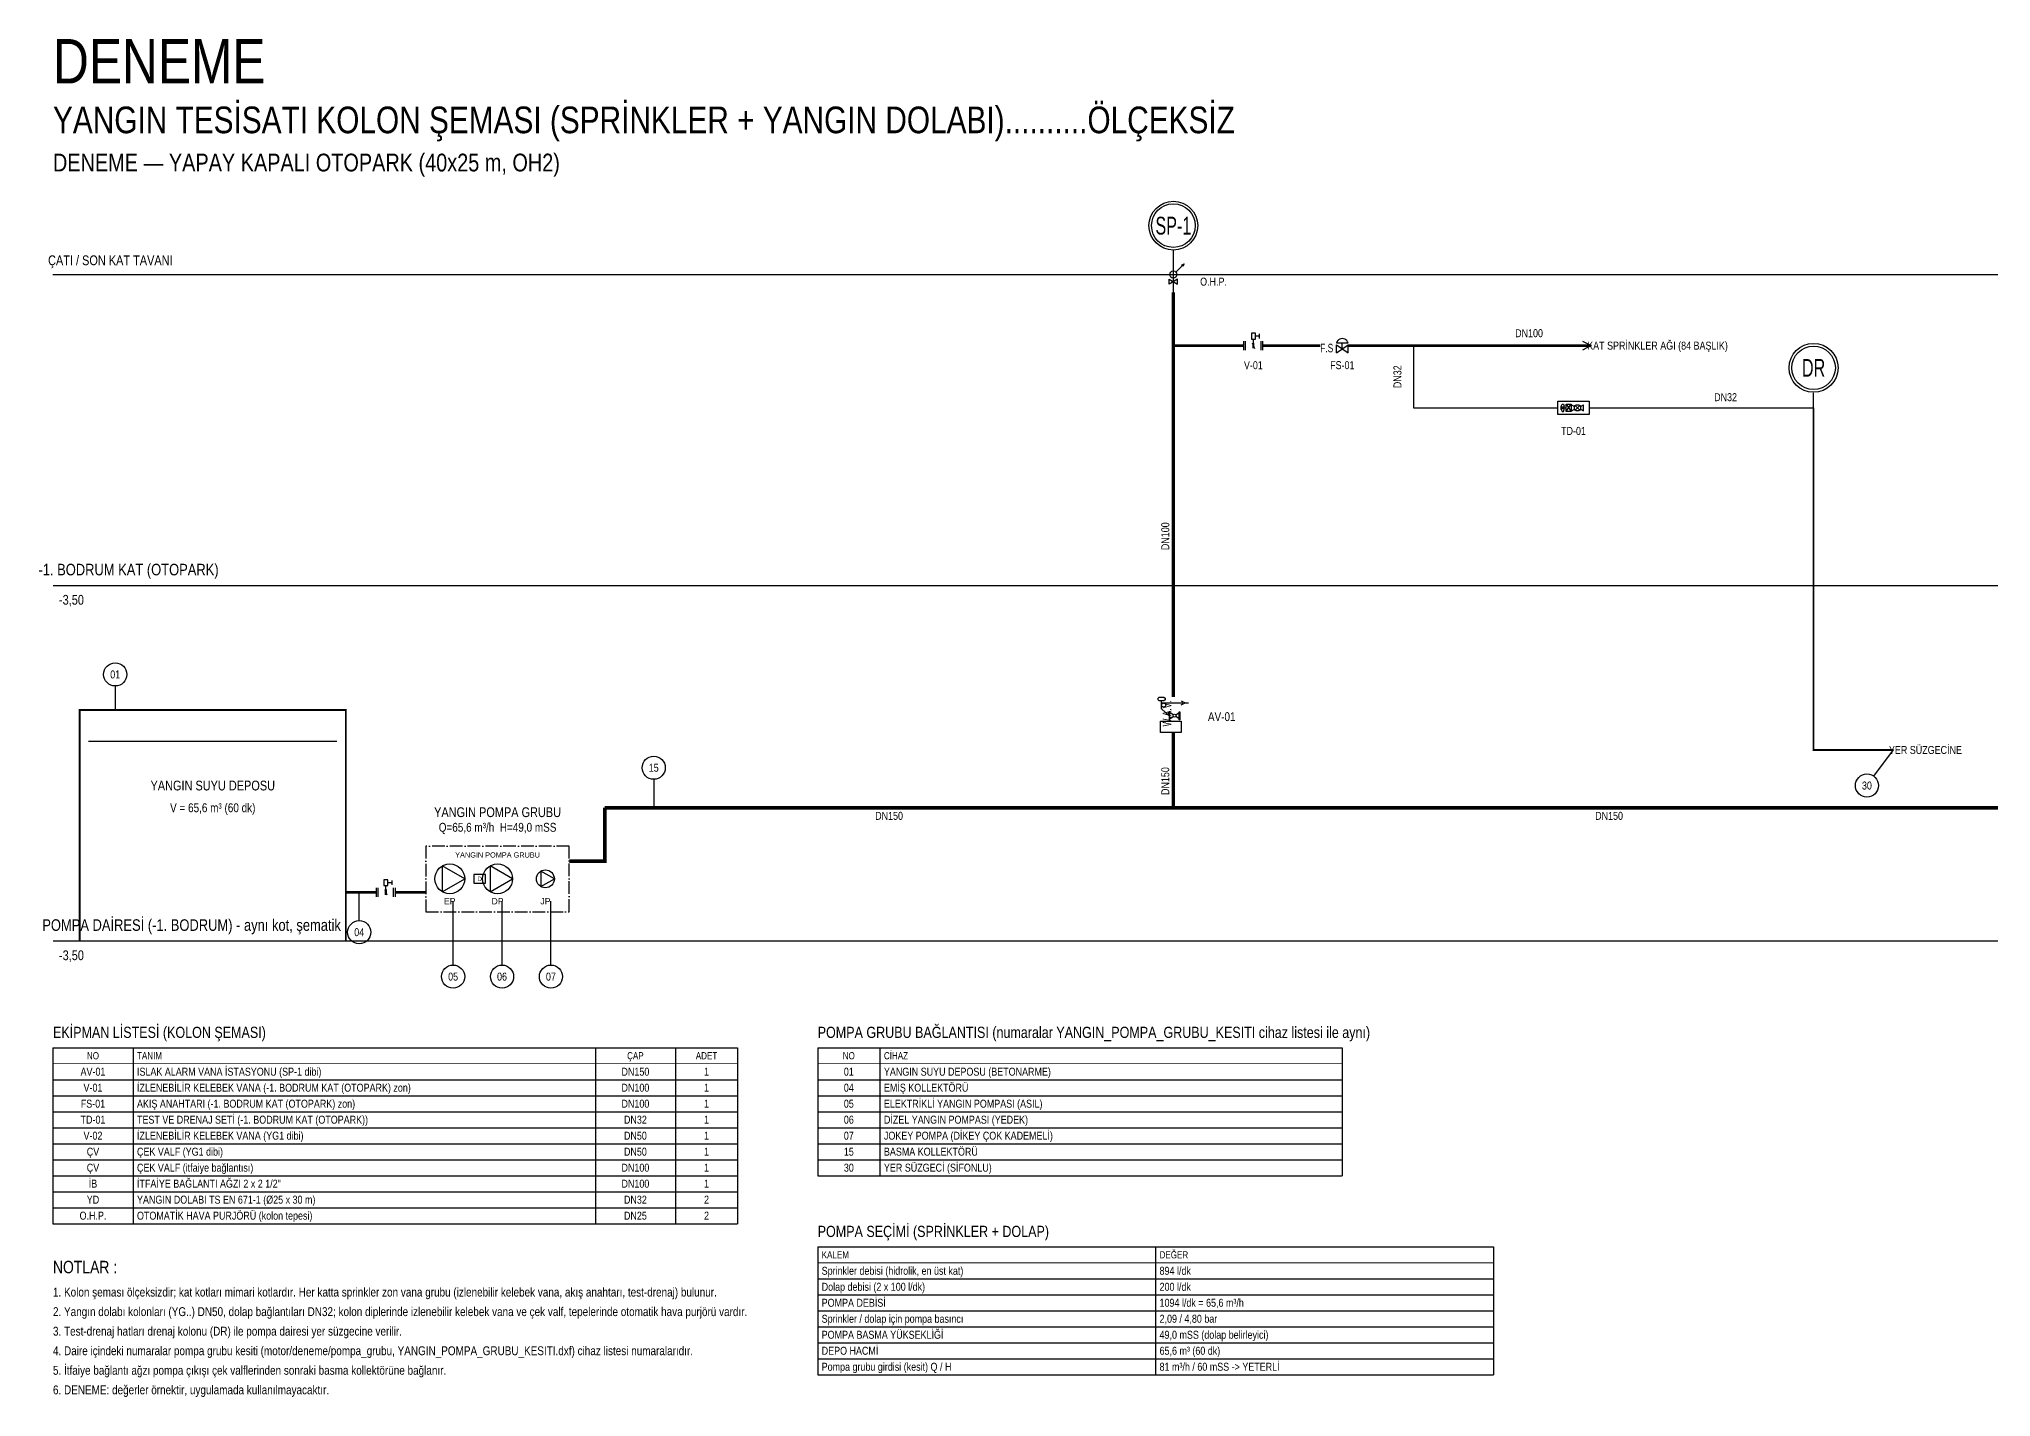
# Model space of a CAD drawing. Header units: centimetres. Extents: x -576 to 3610, y -1263 to 265.
# Drawn here: x -576 to 1619, y -1263 to 265 of the extents above; entities that cross this region are included whole.
import ezdxf
from ezdxf.enums import TextEntityAlignment as Align

# ---------------------------------------------------------------- set-up
doc = ezdxf.new("R2010")
doc.units = ezdxf.units.CM
doc.linetypes.add('DASHDOT', pattern=[3.556, 2.54, -0.508, 0, -0.508])
doc.linetypes.add('DASHED', pattern=[1.524, 1.27, -0.254])
for name, color, linetype in [('MTY-PISSU-KOLONNO', 211, 'Continuous'), ('MTY-VANA', 1, 'Continuous'), ('ROTAS-YANGIN-ANA-BORU', 1, 'Continuous'), ('ROTAS-YANGIN-BASLIK', 7, 'Continuous'), ('ROTAS-YANGIN-DEPO', 5, 'Continuous'), ('ROTAS-YANGIN-DRENAJ', 8, 'DASHED'), ('ROTAS-YANGIN-NOT', 1, 'Continuous'), ('ROTAS-YANGIN-SEMA-BALON', 6, 'Continuous'), ('ROTAS-YANGIN-SEMA-CAP', 3, 'Continuous'), ('ROTAS-YANGIN-SEMA-KAT', 8, 'Continuous'), ('ROTAS-YANGIN-SEMA-KOT', 7, 'Continuous'), ('ROTAS-YANGIN-SEMA-NO', 1, 'Continuous'), ('ROTAS-YANGIN-SEMA-YAZI', 7, 'Continuous'), ('ROTAS-YANGIN-SEMBOL', 10, 'Continuous'), ('ROTAS-YANGIN-SPR-BORU', 140, 'Continuous'), ('ROTAS-YANGIN-TABLO', 7, 'Continuous')]:
    doc.layers.add(name, color=color, linetype=linetype)
doc.styles.add('ANOTATIVO', font='arial.ttf')
doc.styles.add('CAP', font='wturkce.SHX', dxfattribs={"width": 0.65})
doc.styles.add('ROTAS', font='arial.ttf')

# ---------------------------------------------------------------- blocks, each defined once
blk = doc.blocks.new('ROTAS-YANGIN-POMPA-SETI')
at = {"linetype": 'DASHDOT', "ltscale": 4}
blk.add_lwpolyline([(-57.6, -26.4), (57.6, -26.4), (57.6, 26.4), (-57.6, 26.4)], close=True, dxfattribs=at)
for points in [[(-26.4, 0), (-44.4, 10.392), (-44.4, -10.392)], [(-19.2, -3.6), (-9.6, -3.6), (-9.6, 3.6), (-19.2, 3.6)], [(12, 0), (-6, 10.392), (-6, -10.392)], [(45.6, 0), (34.8, 6.2352), (34.8, -6.2352)]]:
    blk.add_lwpolyline(points, close=True)
for centre, radius in [((-38.4, 0), 12), ((0, 0), 12), ((38.4, 0), 7.2)]:
    blk.add_circle(centre, radius)
at = {"style": 'ROTAS'}
for s, height, p in [('YANGIN POMPA GRUBU', 4.2, (0, 19.2)), ('D', 3.6, (-14.4, 0)), ('EP', 5, (-38.4, -18)), ('DP', 5, (0, -18)), ('JP', 5, (38.4, -18))]:
    blk.add_text(s, height=height, dxfattribs=at).set_placement(p, align=Align.MIDDLE_CENTER)
blk.add_attdef('NO', text='', height=6, dxfattribs=at).set_placement((0, 29.4), align=Align.BOTTOM_CENTER)
blk = doc.blocks.new('MTY-IZLENEBILIR KELEBEK VANA')
at = {"layer": 'MTY-VANA', "linetype": 'Continuous'}
for p, q in [((-10.7, -5.1), (-10.7, 4.9)), ((-10.7, -5.1), (-10.7, 4.9)), ((-10.7, -5.1), (-10.7, 4.9)), ((-10.7, -5.1), (-10.7, 4.9)), ((-8.7, -5.1), (-8.7, 4.9)), ((-8.7, -5.1), (-8.7, 4.9)), ((-8.7, -5.1), (-8.7, 4.9)), ((-8.7, -5.1), (-8.7, 4.9)), ((0, 0), (0, 7.4)), ((0, 0), (0, 7.4)), ((0, 0), (0, 7.4)), ((0, 0), (0, 7.4)), ((8.7, -5.1), (8.7, 4.9)), ((8.7, -5.1), (8.7, 4.9)), ((8.7, -5.1), (8.7, 4.9)), ((8.7, -5.1), (8.7, 4.9)), ((10.7, -5.1), (10.7, 4.9)), ((10.7, -5.1), (10.7, 4.9)), ((10.7, -5.1), (10.7, 4.9)), ((10.7, -5.1), (10.7, 4.9))]:
    blk.add_line(p, q, dxfattribs=at)
at = {"layer": 'MTY-VANA'}
for p, q in [((-1.2, 3.1), (1.2, -3.1)), ((-1.2, 3.1), (1.2, -3.1)), ((-1.2, 3.1), (1.2, -3.1)), ((7, 10.6), (2.2, 10.6)), ((7, 10.6), (2.2, 10.6)), ((7, 10.6), (2.2, 10.6)), ((7, 10.6), (2.2, 10.6)), ((7, 8.2), (7, 13.1)), ((7, 8.2), (7, 13.1)), ((7, 8.2), (7, 13.1)), ((7, 8.2), (7, 13.1))]:
    blk.add_line(p, q, dxfattribs=at)
blk.add_lwpolyline([(-2.2, 13.9), (-2.2, 7.4), (2.2, 7.4), (2.2, 13.9)], close=True, dxfattribs=at)
blk.add_lwpolyline([(-2.2, 13.9), (-2.2, 7.4), (2.2, 7.4), (2.2, 13.9)], close=True, dxfattribs=at)
blk.add_lwpolyline([(-2.2, 13.9), (-2.2, 7.4), (2.2, 7.4), (2.2, 13.9)], close=True, dxfattribs=at)
blk.add_lwpolyline([(-2.2, 13.9), (-2.2, 7.4), (2.2, 7.4), (2.2, 13.9)], close=True, dxfattribs=at)
at = {"layer": 'MTY-VANA', "linetype": 'Continuous'}
blk.add_trace([(-1.2, 3.1), (1.2, 3.1), (-1.2, -3.1), (1.2, -3.1)], dxfattribs=at)
blk.add_trace([(-1.2, 3.1), (1.2, 3.1), (-1.2, -3.1), (1.2, -3.1)], dxfattribs=at)
blk.add_trace([(-1.2, 3.1), (1.2, 3.1), (-1.2, -3.1), (1.2, -3.1)], dxfattribs=at)
blk.add_trace([(-1.2, 3.1), (1.2, 3.1), (-1.2, -3.1), (1.2, -3.1)], dxfattribs=at)
at = {"layer": 'MTY-VANA', "style": 'CAP', "width": 0.65}
blk.add_attdef('CAP', text='', height=5, rotation=270, dxfattribs=at).set_placement((0, 0), align=Align.CENTER)
blk = doc.blocks.new('ROTAS-ISLAK-ALARM')
for p, q in [((-4.6, 3.9), (-1.9, 0.1)), ((-4.6, 3.9), (2.7, 3.9)), ((-0.9, 4.7), (6.7, 13.3)), ((0.1, 0.1), (2.7, 3.9)), ((6.7, 13.3), (13.5, 13.3)), ((13.5, 13.3), (13.5, -10.7)), ((13.5, 13.3), (15.9, 13.3)), ((-4.6, -6.4), (-2, -2.6)), ((-4.6, -6.4), (2.7, -6.4)), ((0.1, -2.6), (2.7, -6.4)), ((11.3, -8.7), (13.5, -13.1)), ((15.7, -8.7), (13.5, -13.1)), ((13.5, -13.1), (13.5, -17.2))]:
    blk.add_line(p, q)
for points in [[(-20, 14.6), (-7.1, 14.6), (-7.1, -8.9), (-20, -8.9), (-20, 14.6)], [(3.6, 4.2), (3.6, 4.7), (-5.4, 4.7), (-5.4, 4.2), (3.6, 4.2)], [(17.1, 17.2), (18.8, 17.2), (20, 16), (20, 10.6), (18.8, 9.4), (17.1, 9.4), (15.9, 10.6), (15.9, 16), (17.1, 17.2)], [(3.6, -6.7), (3.6, -7.3), (-5.4, -7.3), (-5.4, -6.7), (3.6, -6.7)]]:
    blk.add_lwpolyline(points)
for centre, radius in [((-0.9, -1.3), 1.7), ((11.1, 10.9), 2.4)]:
    blk.add_circle(centre, radius)
at = {"style": 'ROTAS', "width": 0.7}
blk.add_text('W.A.V.', height=9.6, dxfattribs=at).set_placement((-13, 2.4))
at = {"style": 'ROTAS'}
blk.add_attdef('NO', text='', height=6, dxfattribs=at).set_placement((0, 20.2), align=Align.BOTTOM_CENTER)
blk = doc.blocks.new('ROTAS-AKIS-ANAHTARI')
for p, q in [((-6.5, 3.1), (6.5, 3.1)), ((-6.5, -8), (-6.5, 0.8)), ((-6.5, 0.8), (6.5, -8)), ((-6.5, -8), (6.5, 0.8)), ((0, -3.6), (0, 3.1)), ((6.5, -8), (6.5, 0.8))]:
    blk.add_line(p, q)
blk.add_lwpolyline([(6.5, 3.1), (5.9, 4.4), (5.1, 5.6), (4, 6.6), (2.8, 7.4), (1.4, 7.8), (0, 8), (-1.5, 7.8), (-2.9, 7.4), (-4.1, 6.6), (-5.2, 5.6), (-6, 4.4), (-6.5, 3.1)])
at = {"style": 'ROTAS', "width": 0.7}
blk.add_text('F.S', height=9.6, dxfattribs=at).set_placement((-24.8, -7.5))
at = {"style": 'ROTAS'}
blk.add_attdef('NO', text='', height=6, dxfattribs=at).set_placement((0, 11), align=Align.BOTTOM_CENTER)
blk = doc.blocks.new('ROTAS-TEST-DRENAJ')
for p, q in [((-13.7, 1.9), (-12.7, 4.1)), ((-11.4, 4.1), (-10.4, 1.9)), ((-10.9, 0), (-8.4, 0)), ((-8.4, 4.1), (-2.7, -4.1)), ((-8.4, -4.1), (-2.7, 4.1)), ((-8.4, 4.1), (-2.7, -4.1)), ((-8.4, -4.1), (-2.7, 4.1)), ((-2.7, 0), (-2.2, 0)), ((-2.2, 3.4), (1.3, 1.6)), ((-2.2, -3.4), (-2.2, 3.4)), ((2, -2.5), (7, 2.5)), ((2, 2.5), (7, -2.5)), ((7.7, 1.6), (11.2, 3.4)), ((11.2, -3.4), (11.2, 3.4)), ((-13.7, -1.9), (-12.7, -4.1)), ((-11.4, -4.1), (-10.4, -1.9)), ((-2.2, -3.4), (1.3, -1.6)), ((7.7, -1.6), (11.2, -3.4))]:
    blk.add_line(p, q)
for points in [[(-17.7, -7.5), (-17.7, 7.5), (17.7, 7.5), (17.7, -7.5), (-17.7, -7.5)], [(-13.7, -1.9), (-13.7, 1.9)], [(-10.9, -0.9), (-10.9, 0.9), (-13.3, 0.9), (-13.3, -0.9), (-10.9, -0.9)], [(-12.7, 4.1), (-11.4, 4.1)], [(-10.4, -1.9), (-10.4, 1.9)], [(-8.4, -4.1), (-8.4, 4.1), (-2.7, 4.1), (-2.7, -4.1), (-8.4, -4.1)], [(-12.7, -4.1), (-11.4, -4.1)]]:
    blk.add_lwpolyline(points)
blk.add_circle((4.5, 0), 3.55)
at = {"style": 'ROTAS'}
blk.add_attdef('NO', text='', height=6, dxfattribs=at).set_placement((0, 10.5), align=Align.BOTTOM_CENTER)
blk = doc.blocks.new('ROTAS-PURJOR-SPRINKLER')
for p, q in [((1.4, 11.4), (6, 16)), ((0, 0), (0, 8))]:
    blk.add_line(p, q)
blk.add_lwpolyline([(4.5, 15.3), (6, 16), (5.3, 14.5)])
blk.add_lwpolyline([(-2.4, 4.6), (-2.4, 7.4), (2.4, 4.6), (2.4, 7.4)], close=True)
blk.add_circle((0, 10), 2)
blk = doc.blocks.new('MTY-KOLON NO')
at = {"layer": 'MTY-PISSU-KOLONNO', "color": 1, "linetype": 'Continuous', "ltscale": 100}
blk.add_circle((0, 0), 27.5, dxfattribs=at)
at = {"layer": 'MTY-PISSU-KOLONNO', "color": 7, "linetype": 'Continuous', "ltscale": 100}
blk.add_circle((0, 0), 24.5, dxfattribs=at)
at = {"style": 'ANOTATIVO', "width": 0.65}
blk.add_attdef('K', text='', height=20, dxfattribs=at).set_placement((0, 0), align=Align.MIDDLE_CENTER)

msp = doc.modelspace()

# ---------------------------------------------------------------- linework, layer by layer
at = {"layer": 'ROTAS-YANGIN-ANA-BORU'}
for points, const_width in [([(20.6, -660), (60.6, -660), (60.6, -600)], 4), ([(60.6, -600), (700, -600)], 4), ([(700, -600), (1680, -600)], 4), ([(-230.6, -695), (-196.3, -695)], 3), ([(-175, -695), (-140.6, -695)], 3)]:
    msp.add_lwpolyline(points, dxfattribs=dict(at, const_width=const_width))
at = {"layer": 'ROTAS-YANGIN-DEPO'}
msp.add_lwpolyline([(-520, -525), (-240.6, -525)], dxfattribs=at)
at = {"layer": 'ROTAS-YANGIN-DRENAJ'}
for points in [[(970, -150), (1132.3, -150)], [(1167.7, -150), (1420, -150)]]:
    msp.add_lwpolyline(points, dxfattribs=at)
at = {"layer": 'ROTAS-YANGIN-DRENAJ', "const_width": 2}
msp.add_lwpolyline([(1420, -150), (1420, -535), (1510, -535)], dxfattribs=at)
at = {"layer": 'ROTAS-YANGIN-SEMA-BALON'}
for points in [[(700, -10), (700, 27)], [(1420, -170), (1420, -133)], [(-490, -463), (-490, -490)], [(115.6, -568), (115.6, -600)], [(-215.6, -727), (-215.6, -695)], [(-110, -777), (-110, -705)], [(-55, -777), (-55, -705)], [(0, -777), (0, -705)]]:
    msp.add_lwpolyline(points, dxfattribs=at)
for centre in [(-490, -450), (115.6, -555), (1480, -575), (-215.6, -740), (-110, -790), (-55, -790), (0, -790)]:
    msp.add_circle(centre, 13, dxfattribs=at)
at = {"layer": 'ROTAS-YANGIN-SEMA-KAT'}
msp.add_lwpolyline([(-560, 0), (2800, 0)], dxfattribs=at)
at = {"layer": 'ROTAS-YANGIN-SEMA-KAT', "const_width": 1.5}
for points in [[(-560, -350), (2800, -350)], [(-560, -750), (2800, -750)]]:
    msp.add_lwpolyline(points, dxfattribs=at)
at = {"layer": 'ROTAS-YANGIN-SPR-BORU'}
for points, const_width in [([(700, -80), (700, -20)], 4), ([(700, -410), (700, -80)], 4), ([(700, -80), (779.3, -80)], 3), ([(800.7, -80), (865.2, -80)], 3), ([(896.5, -80), (1170, -80)], 3), ([(700, -475.5), (700, -410)], 4), ([(700, -600), (700, -515.5)], 4)]:
    msp.add_lwpolyline(points, dxfattribs=dict(at, const_width=const_width))
msp.add_lwpolyline([(970, -80), (970, -150)], dxfattribs=at)
at = {"layer": 'ROTAS-YANGIN-TABLO'}
for p, q in [((-560, -870), (-560, -1068)), ((-470, -870), (-470, -1068)), ((50, -870), (50, -1068)), ((140, -870), (140, -1068)), ((210, -870), (210, -1068)), ((300, -870), (300, -1014)), ((370, -870), (370, -1014)), ((890, -870), (890, -1014)), ((300, -1094), (300, -1238)), ((680, -1094), (680, -1238)), ((1060, -1094), (1060, -1238))]:
    msp.add_line(p, q, dxfattribs=at)
for points in [[(-560, -870), (210, -870)], [(300, -870), (890, -870)], [(-560, -906), (210, -906)], [(300, -906), (890, -906)], [(-560, -924), (210, -924)], [(-560, -942), (210, -942)], [(300, -924), (890, -924)], [(300, -942), (890, -942)], [(-560, -960), (210, -960)], [(300, -960), (890, -960)], [(-560, -978), (210, -978)], [(300, -978), (890, -978)], [(-560, -996), (210, -996)], [(300, -996), (890, -996)], [(-560, -1014), (210, -1014)], [(300, -1014), (890, -1014)], [(-560, -1032), (210, -1032)], [(-560, -1050), (210, -1050)], [(-560, -1068), (210, -1068)], [(300, -1094), (1060, -1094)], [(300, -1130), (1060, -1130)], [(300, -1148), (1060, -1148)], [(300, -1166), (1060, -1166)], [(300, -1184), (1060, -1184)], [(300, -1202), (1060, -1202)], [(300, -1220), (1060, -1220)], [(300, -1238), (1060, -1238)]]:
    msp.add_lwpolyline(points, dxfattribs=at)
at = {"layer": 'ROTAS-YANGIN-TABLO', "const_width": 1}
for points in [[(-560, -888), (210, -888)], [(300, -888), (890, -888)], [(300, -1112), (1060, -1112)]]:
    msp.add_lwpolyline(points, dxfattribs=at)

# ---------------------------------------------------------------- block references
at = {"layer": 'ROTAS-YANGIN-SEMBOL'}
ref = msp.add_blockref('MTY-KOLON NO', (700, 55), dxfattribs=at)
ref.add_attrib('K', 'SP-1', dxfattribs={"layer": '0', "height": 20, "style": 'ROTAS', "width": 0.65}).set_placement((700, 55), align=Align.MIDDLE_CENTER)
for name, p, xscale, yscale in [('ROTAS-PURJOR-SPRINKLER', (700, -20), 2, 2), ('ROTAS-YANGIN-POMPA-SETI', (-60, -680), 1.4, 1.4)]:
    msp.add_blockref(name, p, dxfattribs=dict(at, xscale=xscale, yscale=yscale))
for name, p in [('MTY-IZLENEBILIR KELEBEK VANA', (790, -80)), ('ROTAS-AKIS-ANAHTARI', (890, -80)), ('ROTAS-TEST-DRENAJ', (1150, -150)), ('MTY-IZLENEBILIR KELEBEK VANA', (-185.6, -695))]:
    msp.add_blockref(name, p, dxfattribs=at)
ref = msp.add_blockref('MTY-KOLON NO', (1420, -105), dxfattribs=at)
ref.add_attrib('K', 'DR', dxfattribs={"layer": '0', "height": 20, "style": 'ROTAS', "width": 0.65}).set_placement((1420, -105), align=Align.MIDDLE_CENTER)
at = {"layer": 'ROTAS-YANGIN-SEMBOL', "rotation": 90}
msp.add_blockref('ROTAS-ISLAK-ALARM', (700, -495.5), dxfattribs=at)

# ---------------------------------------------------------------- texts
at = {"layer": 'ROTAS-YANGIN-BASLIK', "style": 'ROTAS', "width": 0.8}
for s, height, p in [('DENEME', 50, (-560, 200)), ('YANGIN TESİSATI KOLON ŞEMASI (SPRİNKLER + YANGIN DOLABI)..........ÖLÇEKSİZ', 30, (-560, 150)), ('DENEME — YAPAY KAPALI OTOPARK (40x25 m, OH2)', 20, (-560, 110))]:
    msp.add_text(s, height=height, dxfattribs=at).set_placement(p, align=Align.BOTTOM_LEFT)
at = {"layer": 'ROTAS-YANGIN-NOT', "style": 'ROTAS', "width": 0.8}
for s, height, p in [('NOTLAR :', 14, (-560, -1128)), ('1. Kolon şeması ölçeksizdir; kat kotları mimari kotlardır. Her katta sprinkler zon vana grubu (izlenebilir kelebek vana, akış anahtarı, test-drenaj) bulunur.', 10, (-560, -1153)), ('2. Yangın dolabı kolonları (YG..) DN50, dolap bağlantıları DN32; kolon diplerinde izlenebilir kelebek vana ve çek valf, tepelerinde otomatik hava purjörü vardır.', 10, (-560, -1175)), ('3. Test-drenaj hatları drenaj kolonu (DR) ile pompa dairesi yer süzgecine verilir.', 10, (-560, -1197)), ('4. Daire içindeki numaralar pompa grubu kesiti (motor/deneme/pompa_grubu, YANGIN_POMPA_GRUBU_KESITI.dxf) cihaz listesi numaralarıdır.', 10, (-560, -1219)), ('5. İtfaiye bağlantı ağzı pompa çıkışı çek valflerinden sonraki basma kollektörüne bağlanır.', 10, (-560, -1241)), ('6. DENEME: değerler örnektir, uygulamada kullanılmayacaktır.', 10, (-560, -1263))]:
    msp.add_text(s, height=height, dxfattribs=at).set_placement(p, align=Align.BOTTOM_LEFT)
at = {"layer": 'ROTAS-YANGIN-SEMA-BALON', "style": 'ROTAS', "width": 0.8}
for s, p in [('01', (-490, -450)), ('15', (115.6, -555)), ('30', (1480, -575)), ('04', (-215.6, -740)), ('05', (-110, -790)), ('06', (-55, -790)), ('07', (0, -790))]:
    msp.add_text(s, height=9, dxfattribs=at).set_placement(p, align=Align.MIDDLE_CENTER)
at = {"layer": 'ROTAS-YANGIN-TABLO', "style": 'ROTAS', "width": 0.8}
for s, p in [('EKİPMAN LİSTESİ (KOLON ŞEMASI)', (-560, -862.8)), ('POMPA GRUBU BAĞLANTISI (numaralar YANGIN_POMPA_GRUBU_KESITI cihaz listesi ile aynı)', (300, -862.8)), ('POMPA SEÇİMİ (SPRİNKLER + DOLAP)', (300, -1086.8))]:
    msp.add_text(s, height=12.6, dxfattribs=at).set_placement(p, align=Align.BOTTOM_LEFT)
for s, height, p in [('NO', 8.1, (-515, -879)), ('ÇAP', 8.1, (95, -879)), ('ADET', 8.1, (175, -879)), ('NO', 8.1, (335, -879)), ('AV-01', 9, (-515, -897)), ('DN150', 9, (95, -897)), ('1', 9, (175, -897)), ('01', 9, (335, -897)), ('V-01', 9, (-515, -915)), ('DN100', 9, (95, -915)), ('1', 9, (175, -915)), ('04', 9, (335, -915)), ('FS-01', 9, (-515, -933)), ('DN100', 9, (95, -933)), ('1', 9, (175, -933)), ('05', 9, (335, -933)), ('TD-01', 9, (-515, -951)), ('V-02', 9, (-515, -969)), ('DN32', 9, (95, -951)), ('DN50', 9, (95, -969)), ('1', 9, (175, -951)), ('1', 9, (175, -969)), ('06', 9, (335, -951)), ('07', 9, (335, -969)), ('ÇV', 9, (-515, -987)), ('DN50', 9, (95, -987)), ('1', 9, (175, -987)), ('15', 9, (335, -987)), ('ÇV', 9, (-515, -1005)), ('DN100', 9, (95, -1005)), ('1', 9, (175, -1005)), ('30', 9, (335, -1005)), ('İB', 9, (-515, -1023)), ('DN100', 9, (95, -1023)), ('1', 9, (175, -1023)), ('YD', 9, (-515, -1041)), ('DN32', 9, (95, -1041)), ('2', 9, (175, -1041)), ('O.H.P.', 9, (-515, -1059)), ('DN25', 9, (95, -1059)), ('2', 9, (175, -1059))]:
    msp.add_text(s, height=height, dxfattribs=at).set_placement(p, align=Align.MIDDLE_CENTER)
for s, height, p in [('TANIM', 8.1, (-465.5, -879)), ('CİHAZ', 8.1, (374.5, -879)), ('ISLAK ALARM VANA İSTASYONU (SP-1 dibi)', 9, (-465.5, -897)), ('YANGIN SUYU DEPOSU (BETONARME)', 9, (374.5, -897)), ('İZLENEBİLİR KELEBEK VANA (-1. BODRUM KAT (OTOPARK) zon)', 9, (-465.5, -915)), ('EMİŞ KOLLEKTÖRÜ', 9, (374.5, -915)), ('AKIŞ ANAHTARI (-1. BODRUM KAT (OTOPARK) zon)', 9, (-465.5, -933)), ('ELEKTRİKLİ YANGIN POMPASI (ASIL)', 9, (374.5, -933)), ('TEST VE DRENAJ SETİ (-1. BODRUM KAT (OTOPARK))', 9, (-465.5, -951)), ('İZLENEBİLİR KELEBEK VANA (YG1 dibi)', 9, (-465.5, -969)), ('JOKEY POMPA (DİKEY ÇOK KADEMELİ)', 9, (374.5, -969)), ('DİZEL YANGIN POMPASI (YEDEK)', 9, (374.5, -951)), ('ÇEK VALF (YG1 dibi)', 9, (-465.5, -987)), ('BASMA KOLLEKTÖRÜ', 9, (374.5, -987)), ('ÇEK VALF (itfaiye bağlantısı)', 9, (-465.5, -1005)), ('YER SÜZGECİ (SİFONLU)', 9, (374.5, -1005)), ('İTFAİYE BAĞLANTI AĞZI 2 x 2 1/2"', 9, (-465.5, -1023)), ('YANGIN DOLABI TS EN 671-1 (Ø25 x 30 m)', 9, (-465.5, -1041)), ('OTOMATİK HAVA PURJÖRÜ (kolon tepesi)', 9, (-465.5, -1059)), ('DEĞER', 8.1, (684.5, -1103)), ('Sprinkler debisi (hidrolik, en üst kat)', 9, (304.5, -1121)), ('KALEM', 8.1, (304.5, -1103)), ('894 l/dk', 9, (684.5, -1121)), ('Dolap debisi (2 x 100 l/dk)', 9, (304.5, -1139)), ('200 l/dk', 9, (684.5, -1139)), ('POMPA DEBİSİ', 9, (304.5, -1157)), ('1094 l/dk = 65,6 m³/h', 9, (684.5, -1157)), ('Sprinkler / dolap için pompa basıncı', 9, (304.5, -1175)), ('2,09 / 4,80 bar', 9, (684.5, -1175)), ('POMPA BASMA YÜKSEKLİĞİ', 9, (304.5, -1193)), ('DEPO HACMİ', 9, (304.5, -1211)), ('49,0 mSS (dolap belirleyici)', 9, (684.5, -1193)), ('65,6 m³ (60 dk)', 9, (684.5, -1211)), ('Pompa grubu girdisi (kesit) Q / H', 9, (304.5, -1229)), ('81 m³/h / 60 mSS -> YETERLİ', 9, (684.5, -1229))]:
    msp.add_text(s, height=height, dxfattribs=at).set_placement(p, align=Align.MIDDLE_LEFT)

# ---------------------------------------------------------------- wipeouts: each hides what was drawn before it
for points in [[(945.9, -125.7), (958.1, -125.7), (958.1, -104.3), (945.9, -104.3)], [(1137, -182.1), (1163, -182.1), (1163, -169.9), (1137, -169.9)], [(740, -504.2), (768.8, -504.2), (768.8, -490.8), (740, -490.8)], [(-111.3, -612.4), (-8.7, -612.4), (-8.7, -597.6), (-111.3, -597.6)]]:
    msp.add_wipeout(points)

# ---------------------------------------------------------------- next in the draw order: texts
at = {"layer": 'ROTAS-YANGIN-SEMA-CAP', "style": 'ROTAS', "width": 0.8}
msp.add_text('DN32', height=9, rotation=90, dxfattribs=at).set_placement((952, -115), align=Align.MIDDLE_CENTER)
at = {"layer": 'ROTAS-YANGIN-SEMA-NO', "style": 'ROTAS', "width": 0.8}
for s, height, p in [('TD-01', 9, (1150, -176)), ('AV-01', 10, (754.4, -497.5))]:
    msp.add_text(s, height=height, dxfattribs=at).set_placement(p, align=Align.MIDDLE_CENTER)
at = {"layer": 'ROTAS-YANGIN-SEMA-YAZI', "style": 'ROTAS', "width": 0.8}
msp.add_text('YANGIN POMPA GRUBU', height=11, dxfattribs=at).set_placement((-60, -605), align=Align.MIDDLE_CENTER)

# ---------------------------------------------------------------- next in the draw order: wipeouts: each hides what was drawn before it
for points in [[(-555, 8.6), (-436, 8.6), (-436, 23.4), (-555, 23.4)], [(730, -14.1), (760.4, -14.1), (760.4, -1.9), (730, -1.9)], [(1087, -72.1), (1113, -72.1), (1113, -59.9), (1087, -59.9)], [(1178, -86.1), (1311.1, -86.1), (1311.1, -73.9), (1178, -73.9)], [(779.3, -108.1), (800.7, -108.1), (800.7, -95.9), (779.3, -95.9)], [(877, -108.1), (903, -108.1), (903, -95.9), (877, -95.9)], [(1310.3, -144.1), (1331.7, -144.1), (1331.7, -131.9), (1310.3, -131.9)], [(684.8, -307.5), (697, -307.5), (697, -281.5), (684.8, -281.5)], [(-555, -340.8), (-395, -340.8), (-395, -323.2), (-555, -323.2)], [(-555, -373.4), (-523.3, -373.4), (-523.3, -358.6), (-555, -358.6)], [(1515, -541.1), (1576.6, -541.1), (1576.6, -528.9), (1515, -528.9)], [(684.8, -583), (697, -583), (697, -557), (684.8, -557)], [(367.4, -615.2), (393.3, -615.2), (393.3, -603), (367.4, -603)], [(1177, -615.2), (1203, -615.2), (1203, -603), (1177, -603)], [(-555, -740.8), (-253.2, -740.8), (-253.2, -723.2), (-555, -723.2)], [(-555, -773.4), (-523.3, -773.4), (-523.3, -758.6), (-555, -758.6)]]:
    msp.add_wipeout(points)

# ---------------------------------------------------------------- next in the draw order: linework, layer by layer
at = {"layer": 'ROTAS-YANGIN-DEPO', "const_width": 2}
msp.add_lwpolyline([(-530, -750), (-530, -490), (-230.6, -490), (-230.6, -750)], dxfattribs=at)
at = {"layer": 'ROTAS-YANGIN-SEMA-BALON'}
msp.add_lwpolyline([(1487.8, -564.6), (1510, -535)], dxfattribs=at)
at = {"layer": 'ROTAS-YANGIN-SPR-BORU'}
msp.add_lwpolyline([(1160, -75), (1170, -80), (1160, -85)], dxfattribs=at)

# ---------------------------------------------------------------- next in the draw order: texts
at = {"layer": 'ROTAS-YANGIN-SEMA-CAP', "style": 'ROTAS', "width": 0.8}
for s, p in [('DN100', (1100, -66)), ('DN32', (1321, -138)), ('DN150', (380.3, -609.1)), ('DN150', (1190, -609.1))]:
    msp.add_text(s, height=9, dxfattribs=at).set_placement(p, align=Align.MIDDLE_CENTER)
for s, p in [('DN100', (690.9, -294.5)), ('DN150', (690.9, -570))]:
    msp.add_text(s, height=9, rotation=90, dxfattribs=at).set_placement(p, align=Align.MIDDLE_CENTER)
at = {"layer": 'ROTAS-YANGIN-SEMA-KOT', "style": 'ROTAS', "width": 0.8}
for s, height, p in [('ÇATI / SON KAT TAVANI', 11, (-495.5, 16)), ('-1. BODRUM KAT (OTOPARK)', 13, (-475, -332)), ('-3,50', 11, (-539.2, -366)), ('POMPA DAİRESİ (-1. BODRUM) - aynı kot, şematik', 13, (-404.1, -732)), ('-3,50', 11, (-539.2, -766))]:
    msp.add_text(s, height=height, dxfattribs=at).set_placement(p, align=Align.MIDDLE_CENTER)
at = {"layer": 'ROTAS-YANGIN-SEMA-NO', "style": 'ROTAS', "width": 0.8}
for s, p in [('V-01', (790, -102)), ('FS-01', (890, -102))]:
    msp.add_text(s, height=9, dxfattribs=at).set_placement(p, align=Align.MIDDLE_CENTER)
at = {"layer": 'ROTAS-YANGIN-SEMA-YAZI', "style": 'ROTAS', "width": 0.8}
for s, p in [('O.H.P.', (745.2, -8)), ('KAT SPRİNKLER AĞI (84 BAŞLIK)', (1244.5, -80)), ('YER SÜZGECİNE', (1545.8, -535))]:
    msp.add_text(s, height=9, dxfattribs=at).set_placement(p, align=Align.MIDDLE_CENTER)

# ---------------------------------------------------------------- next in the draw order: wipeouts: each hides what was drawn before it
msp.add_wipeout([(-119, -628.8), (-1, -628.8), (-1, -615.2), (-119, -615.2)])

# ---------------------------------------------------------------- next in the draw order: texts
msp.add_text('Q=65,6 m³/h  H=49,0 mSS', height=10, dxfattribs=at).set_placement((-60, -622), align=Align.MIDDLE_CENTER)

# ---------------------------------------------------------------- next in the draw order: wipeouts: each hides what was drawn before it
msp.add_wipeout([(-431.6, -582.4), (-329, -582.4), (-329, -567.6), (-431.6, -567.6)])

# ---------------------------------------------------------------- next in the draw order: texts
at = {"layer": 'ROTAS-YANGIN-DEPO', "style": 'ROTAS', "width": 0.8}
msp.add_text('YANGIN SUYU DEPOSU', height=11, dxfattribs=at).set_placement((-380.3, -575), align=Align.MIDDLE_CENTER)

# ---------------------------------------------------------------- next in the draw order: wipeouts: each hides what was drawn before it
msp.add_wipeout([(-429.4, -606.8), (-331.2, -606.8), (-331.2, -593.2), (-429.4, -593.2)])

# ---------------------------------------------------------------- next in the draw order: texts
msp.add_text('V = 65,6 m³ (60 dk)', height=10, dxfattribs=at).set_placement((-380.3, -600), align=Align.MIDDLE_CENTER)

doc.saveas('drawing.dxf')
